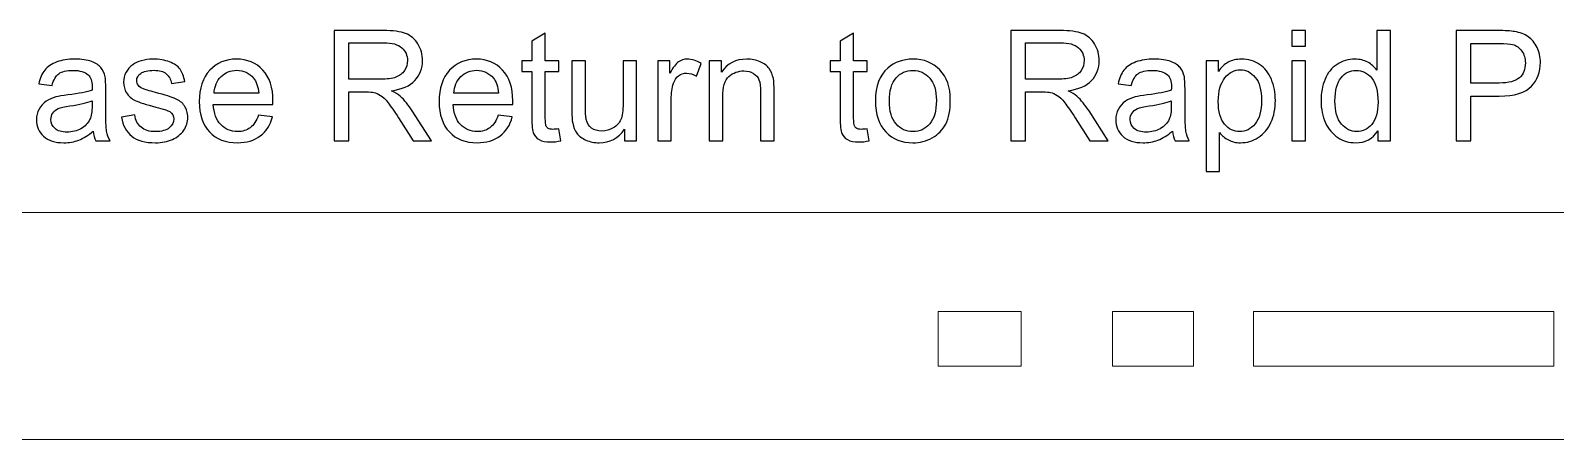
# Model space of a CAD drawing. Header units: centimetres. Extents: x -30.4 to 29.6, y -53.2 to 22.5.
# Drawn here: x -21.84 to -13.46, y -9.44 to -7.19 of the extents above; entities that cross this region are included whole.
import ezdxf
from ezdxf.lldxf.tags import DXFTag

# ---------------------------------------------------------------- set-up
doc = ezdxf.new("R2010")
doc.units = ezdxf.units.CM
doc.header["$MEASUREMENT"] = 0
doc.layers.add('table', color=7, linetype='Continuous')
tags = doc.linetypes.add('New Line2', pattern=[6.4, 0.1, -6.3]).pattern_tags.tags
tags[6:7] = [DXFTag(74, 4), DXFTag(75, 0), DXFTag(340, '0'), DXFTag(46, 1.0), DXFTag(50, 0.0), DXFTag(44, 0.0), DXFTag(45, 0.0)]
tags[4:5] = [DXFTag(74, 4), DXFTag(75, 0), DXFTag(340, '0'), DXFTag(46, 1.0), DXFTag(50, 0.0), DXFTag(44, 0.0), DXFTag(45, 0.0)]

msp = doc.modelspace()

# ---------------------------------------------------------------- linework, layer by layer
at = {"layer": 'table', "color": 250}
for points, knots in [([(-20.16874, -7.79944), (-20.16874, -7.79944), (-20.16874, -7.19337), (-20.16874, -7.19337), (-20.16874, -7.19337), (-20.16874, -7.19337), (-19.90006, -7.19337), (-19.90006, -7.19337), (-19.90006, -7.19337), (-19.84602, -7.19337), (-19.80495, -7.19888), (-19.77687, -7.20974), (-19.77687, -7.20974), (-19.74879, -7.22061), (-19.72636, -7.2398), (-19.70942, -7.26731), (-19.70942, -7.26731), (-19.69263, -7.29497), (-19.68431, -7.32545), (-19.68431, -7.35875), (-19.68431, -7.35875), (-19.68431, -7.40179), (-19.69813, -7.43792), (-19.72607, -7.46741), (-19.72607, -7.46741), (-19.75387, -7.4969), (-19.79691, -7.51567), (-19.85505, -7.52371), (-19.85505, -7.52371), (-19.83374, -7.53387), (-19.81765, -7.54389), (-19.80665, -7.55391), (-19.80665, -7.55391), (-19.78322, -7.57536), (-19.76107, -7.60231), (-19.74004, -7.63448), (-19.74004, -7.63448), (-19.74004, -7.63448), (-19.63463, -7.79944), (-19.63463, -7.79944), (-19.63463, -7.79944), (-19.63463, -7.79944), (-19.73553, -7.79944), (-19.73553, -7.79944), (-19.73553, -7.79944), (-19.73553, -7.79944), (-19.81568, -7.67329), (-19.81568, -7.67329), (-19.81568, -7.67329), (-19.8391, -7.63702), (-19.85844, -7.60908), (-19.87368, -7.58989), (-19.87368, -7.58989), (-19.88877, -7.57056), (-19.90232, -7.55701), (-19.91431, -7.54939), (-19.91431, -7.54939), (-19.92631, -7.54163), (-19.93844, -7.53627), (-19.95086, -7.53317), (-19.95086, -7.53317), (-19.96003, -7.53133), (-19.97485, -7.53034), (-19.99559, -7.53034), (-19.99559, -7.53034), (-19.99559, -7.53034), (-20.08859, -7.53034), (-20.08859, -7.53034), (-20.08859, -7.53034), (-20.08859, -7.53034), (-20.08859, -7.79944), (-20.08859, -7.79944), (-20.08859, -7.79944), (-20.08859, -7.79944), (-20.16874, -7.79944), (-20.16874, -7.79944)], [0, 0, 0, 0, 0.05, 0.05, 0.05, 0.05, 0.1, 0.1, 0.1, 0.1, 0.15, 0.15, 0.15, 0.15, 0.2, 0.2, 0.2, 0.2, 0.25, 0.25, 0.25, 0.25, 0.3, 0.3, 0.3, 0.3, 0.35, 0.35, 0.35, 0.35, 0.4, 0.4, 0.4, 0.4, 0.45, 0.45, 0.45, 0.45, 0.5, 0.5, 0.5, 0.5, 0.55, 0.55, 0.55, 0.55, 0.6, 0.6, 0.6, 0.6, 0.65, 0.65, 0.65, 0.65, 0.7, 0.7, 0.7, 0.7, 0.75, 0.75, 0.75, 0.75, 0.8, 0.8, 0.8, 0.8, 0.85, 0.85, 0.85, 0.85, 0.9, 0.9, 0.9, 0.9, 1, 1, 1, 1]), ([(-16.45093, -7.79944), (-16.45093, -7.79944), (-16.45093, -7.19337), (-16.45093, -7.19337), (-16.45093, -7.19337), (-16.45093, -7.19337), (-16.18225, -7.19337), (-16.18225, -7.19337), (-16.18225, -7.19337), (-16.12821, -7.19337), (-16.08714, -7.19888), (-16.05906, -7.20974), (-16.05906, -7.20974), (-16.03098, -7.22061), (-16.00855, -7.2398), (-15.99161, -7.26731), (-15.99161, -7.26731), (-15.97482, -7.29497), (-15.9665, -7.32545), (-15.9665, -7.35875), (-15.9665, -7.35875), (-15.9665, -7.40179), (-15.98032, -7.43792), (-16.00826, -7.46741), (-16.00826, -7.46741), (-16.03606, -7.4969), (-16.0791, -7.51567), (-16.13724, -7.52371), (-16.13724, -7.52371), (-16.11593, -7.53387), (-16.09984, -7.54389), (-16.08884, -7.55391), (-16.08884, -7.55391), (-16.06541, -7.57536), (-16.04326, -7.60231), (-16.02223, -7.63448), (-16.02223, -7.63448), (-16.02223, -7.63448), (-15.91682, -7.79944), (-15.91682, -7.79944), (-15.91682, -7.79944), (-15.91682, -7.79944), (-16.01772, -7.79944), (-16.01772, -7.79944), (-16.01772, -7.79944), (-16.01772, -7.79944), (-16.09787, -7.67329), (-16.09787, -7.67329), (-16.09787, -7.67329), (-16.12129, -7.63702), (-16.14063, -7.60908), (-16.15587, -7.58989), (-16.15587, -7.58989), (-16.17096, -7.57056), (-16.18451, -7.55701), (-16.1965, -7.54939), (-16.1965, -7.54939), (-16.2085, -7.54163), (-16.22063, -7.53627), (-16.23305, -7.53317), (-16.23305, -7.53317), (-16.24222, -7.53133), (-16.25704, -7.53034), (-16.27778, -7.53034), (-16.27778, -7.53034), (-16.27778, -7.53034), (-16.37078, -7.53034), (-16.37078, -7.53034), (-16.37078, -7.53034), (-16.37078, -7.53034), (-16.37078, -7.79944), (-16.37078, -7.79944), (-16.37078, -7.79944), (-16.37078, -7.79944), (-16.45093, -7.79944), (-16.45093, -7.79944)], [0, 0, 0, 0, 0.05, 0.05, 0.05, 0.05, 0.1, 0.1, 0.1, 0.1, 0.15, 0.15, 0.15, 0.15, 0.2, 0.2, 0.2, 0.2, 0.25, 0.25, 0.25, 0.25, 0.3, 0.3, 0.3, 0.3, 0.35, 0.35, 0.35, 0.35, 0.4, 0.4, 0.4, 0.4, 0.45, 0.45, 0.45, 0.45, 0.5, 0.5, 0.5, 0.5, 0.55, 0.55, 0.55, 0.55, 0.6, 0.6, 0.6, 0.6, 0.65, 0.65, 0.65, 0.65, 0.7, 0.7, 0.7, 0.7, 0.75, 0.75, 0.75, 0.75, 0.8, 0.8, 0.8, 0.8, 0.85, 0.85, 0.85, 0.85, 0.9, 0.9, 0.9, 0.9, 1, 1, 1, 1]), ([(-14.90818, -7.27903), (-14.90818, -7.27903), (-14.90818, -7.19337), (-14.90818, -7.19337), (-14.90818, -7.19337), (-14.90818, -7.19337), (-14.83367, -7.19337), (-14.83367, -7.19337), (-14.83367, -7.19337), (-14.83367, -7.19337), (-14.83367, -7.27903), (-14.83367, -7.27903), (-14.83367, -7.27903), (-14.83367, -7.27903), (-14.90818, -7.27903), (-14.90818, -7.27903)], [0, 0, 0, 0, 0.2, 0.2, 0.2, 0.2, 0.4, 0.4, 0.4, 0.4, 0.6, 0.6, 0.6, 0.6, 1, 1, 1, 1]), ([(-14.4356, -7.79944), (-14.4356, -7.79944), (-14.4356, -7.74398), (-14.4356, -7.74398), (-14.4356, -7.74398), (-14.4634, -7.78759), (-14.50432, -7.80932), (-14.55837, -7.80932), (-14.55837, -7.80932), (-14.59336, -7.80932), (-14.62553, -7.79972), (-14.65489, -7.78039), (-14.65489, -7.78039), (-14.68424, -7.7612), (-14.70695, -7.73425), (-14.72318, -7.69953), (-14.72318, -7.69953), (-14.73927, -7.66496), (-14.74731, -7.62531), (-14.74731, -7.5803), (-14.74731, -7.5803), (-14.74731, -7.53655), (-14.73997, -7.49676), (-14.72544, -7.46106), (-14.72544, -7.46106), (-14.71076, -7.42536), (-14.68889, -7.39798), (-14.65968, -7.37907), (-14.65968, -7.37907), (-14.63047, -7.36002), (-14.59774, -7.35043), (-14.56161, -7.35043), (-14.56161, -7.35043), (-14.53522, -7.35043), (-14.51166, -7.35607), (-14.49106, -7.36722), (-14.49106, -7.36722), (-14.47031, -7.37837), (-14.45352, -7.3929), (-14.44054, -7.41082), (-14.44054, -7.41082), (-14.44054, -7.41082), (-14.44054, -7.19337), (-14.44054, -7.19337), (-14.44054, -7.19337), (-14.44054, -7.19337), (-14.3666, -7.19337), (-14.3666, -7.19337), (-14.3666, -7.19337), (-14.3666, -7.19337), (-14.3666, -7.79944), (-14.3666, -7.79944), (-14.3666, -7.79944), (-14.3666, -7.79944), (-14.4356, -7.79944), (-14.4356, -7.79944)], [0, 0, 0, 0, 0.0666667, 0.0666667, 0.0666667, 0.0666667, 0.1333333, 0.1333333, 0.1333333, 0.1333333, 0.2, 0.2, 0.2, 0.2, 0.2666667, 0.2666667, 0.2666667, 0.2666667, 0.3333333, 0.3333333, 0.3333333, 0.3333333, 0.4, 0.4, 0.4, 0.4, 0.4666667, 0.4666667, 0.4666667, 0.4666667, 0.5333333, 0.5333333, 0.5333333, 0.5333333, 0.6, 0.6, 0.6, 0.6, 0.6666667, 0.6666667, 0.6666667, 0.6666667, 0.7333333, 0.7333333, 0.7333333, 0.7333333, 0.8, 0.8, 0.8, 0.8, 0.8666667, 0.8666667, 0.8666667, 0.8666667, 1, 1, 1, 1]), ([(-14.0048, -7.79944), (-14.0048, -7.79944), (-14.0048, -7.19337), (-14.0048, -7.19337), (-14.0048, -7.19337), (-14.0048, -7.19337), (-13.7762, -7.19337), (-13.7762, -7.19337), (-13.7762, -7.19337), (-13.73598, -7.19337), (-13.70522, -7.19535), (-13.68405, -7.19916), (-13.68405, -7.19916), (-13.65428, -7.2041), (-13.6293, -7.21355), (-13.60912, -7.22752), (-13.60912, -7.22752), (-13.58909, -7.24135), (-13.57286, -7.26096), (-13.56058, -7.28594), (-13.56058, -7.28594), (-13.54831, -7.31106), (-13.54224, -7.33857), (-13.54224, -7.36863), (-13.54224, -7.36863), (-13.54224, -7.42014), (-13.55861, -7.46388), (-13.59134, -7.49958), (-13.59134, -7.49958), (-13.62422, -7.53514), (-13.68349, -7.55306), (-13.76914, -7.55306), (-13.76914, -7.55306), (-13.76914, -7.55306), (-13.92465, -7.55306), (-13.92465, -7.55306), (-13.92465, -7.55306), (-13.92465, -7.55306), (-13.92465, -7.79944), (-13.92465, -7.79944), (-13.92465, -7.79944), (-13.92465, -7.79944), (-14.0048, -7.79944), (-14.0048, -7.79944)], [0, 0, 0, 0, 0.0833333, 0.0833333, 0.0833333, 0.0833333, 0.1666667, 0.1666667, 0.1666667, 0.1666667, 0.25, 0.25, 0.25, 0.25, 0.3333333, 0.3333333, 0.3333333, 0.3333333, 0.4166667, 0.4166667, 0.4166667, 0.4166667, 0.5, 0.5, 0.5, 0.5, 0.5833333, 0.5833333, 0.5833333, 0.5833333, 0.6666667, 0.6666667, 0.6666667, 0.6666667, 0.75, 0.75, 0.75, 0.75, 0.8333333, 0.8333333, 0.8333333, 0.8333333, 1, 1, 1, 1]), ([(-20.08859, -7.46092), (-20.08859, -7.46092), (-19.91615, -7.46092), (-19.91615, -7.46092), (-19.91615, -7.46092), (-19.8796, -7.46092), (-19.85082, -7.45711), (-19.83021, -7.44949), (-19.83021, -7.44949), (-19.80947, -7.44187), (-19.79381, -7.42973), (-19.78308, -7.41308), (-19.78308, -7.41308), (-19.77236, -7.39643), (-19.767, -7.37837), (-19.767, -7.35875), (-19.767, -7.35875), (-19.767, -7.33011), (-19.7773, -7.30654), (-19.79818, -7.28806), (-19.79818, -7.28806), (-19.81892, -7.26957), (-19.8518, -7.2604), (-19.89682, -7.2604), (-19.89682, -7.2604), (-19.89682, -7.2604), (-20.08859, -7.2604), (-20.08859, -7.2604), (-20.08859, -7.2604), (-20.08859, -7.2604), (-20.08859, -7.46092), (-20.08859, -7.46092)], [0, 0, 0, 0, 0.1111111, 0.1111111, 0.1111111, 0.1111111, 0.2222222, 0.2222222, 0.2222222, 0.2222222, 0.3333333, 0.3333333, 0.3333333, 0.3333333, 0.4444444, 0.4444444, 0.4444444, 0.4444444, 0.5555556, 0.5555556, 0.5555556, 0.5555556, 0.6666667, 0.6666667, 0.6666667, 0.6666667, 0.7777778, 0.7777778, 0.7777778, 0.7777778, 1, 1, 1, 1]), ([(-18.93473, -7.73284), (-18.93473, -7.73284), (-18.92401, -7.79859), (-18.92401, -7.79859), (-18.92401, -7.79859), (-18.94489, -7.80297), (-18.96366, -7.80523), (-18.98017, -7.80523), (-18.98017, -7.80523), (-19.00726, -7.80523), (-19.02815, -7.80099), (-19.04311, -7.79238), (-19.04311, -7.79238), (-19.05792, -7.78392), (-19.06836, -7.77263), (-19.07443, -7.75866), (-19.07443, -7.75866), (-19.0805, -7.74483), (-19.0836, -7.71548), (-19.0836, -7.67089), (-19.0836, -7.67089), (-19.0836, -7.67089), (-19.0836, -7.4183), (-19.0836, -7.4183), (-19.0836, -7.4183), (-19.0836, -7.4183), (-19.13821, -7.4183), (-19.13821, -7.4183), (-19.13821, -7.4183), (-19.13821, -7.4183), (-19.13821, -7.36045), (-19.13821, -7.36045), (-19.13821, -7.36045), (-19.13821, -7.36045), (-19.0836, -7.36045), (-19.0836, -7.36045), (-19.0836, -7.36045), (-19.0836, -7.36045), (-19.0836, -7.25165), (-19.0836, -7.25165), (-19.0836, -7.25165), (-19.0836, -7.25165), (-19.00952, -7.20706), (-19.00952, -7.20706), (-19.00952, -7.20706), (-19.00952, -7.20706), (-19.00952, -7.36045), (-19.00952, -7.36045), (-19.00952, -7.36045), (-19.00952, -7.36045), (-18.93473, -7.36045), (-18.93473, -7.36045), (-18.93473, -7.36045), (-18.93473, -7.36045), (-18.93473, -7.4183), (-18.93473, -7.4183), (-18.93473, -7.4183), (-18.93473, -7.4183), (-19.00952, -7.4183), (-19.00952, -7.4183), (-19.00952, -7.4183), (-19.00952, -7.4183), (-19.00952, -7.67498), (-19.00952, -7.67498), (-19.00952, -7.67498), (-19.00952, -7.69629), (-19.00825, -7.70984), (-19.00571, -7.7159), (-19.00571, -7.7159), (-19.00303, -7.72197), (-18.9988, -7.72677), (-18.99287, -7.73044), (-18.99287, -7.73044), (-18.98694, -7.73396), (-18.97848, -7.7358), (-18.96747, -7.7358), (-18.96747, -7.7358), (-18.95914, -7.7358), (-18.94828, -7.73481), (-18.93473, -7.73284)], [0, 0, 0, 0, 0.047619, 0.047619, 0.047619, 0.047619, 0.0952381, 0.0952381, 0.0952381, 0.0952381, 0.1428571, 0.1428571, 0.1428571, 0.1428571, 0.1904762, 0.1904762, 0.1904762, 0.1904762, 0.2380952, 0.2380952, 0.2380952, 0.2380952, 0.2857143, 0.2857143, 0.2857143, 0.2857143, 0.3333333, 0.3333333, 0.3333333, 0.3333333, 0.3809524, 0.3809524, 0.3809524, 0.3809524, 0.4285714, 0.4285714, 0.4285714, 0.4285714, 0.4761905, 0.4761905, 0.4761905, 0.4761905, 0.5238095, 0.5238095, 0.5238095, 0.5238095, 0.5714286, 0.5714286, 0.5714286, 0.5714286, 0.6190476, 0.6190476, 0.6190476, 0.6190476, 0.6666667, 0.6666667, 0.6666667, 0.6666667, 0.7142857, 0.7142857, 0.7142857, 0.7142857, 0.7619048, 0.7619048, 0.7619048, 0.7619048, 0.8095238, 0.8095238, 0.8095238, 0.8095238, 0.8571429, 0.8571429, 0.8571429, 0.8571429, 0.9047619, 0.9047619, 0.9047619, 0.9047619, 1, 1, 1, 1]), ([(-17.24057, -7.73284), (-17.24057, -7.73284), (-17.22985, -7.79859), (-17.22985, -7.79859), (-17.22985, -7.79859), (-17.25073, -7.80297), (-17.2695, -7.80523), (-17.28601, -7.80523), (-17.28601, -7.80523), (-17.3131, -7.80523), (-17.33399, -7.80099), (-17.34895, -7.79238), (-17.34895, -7.79238), (-17.36376, -7.78392), (-17.3742, -7.77263), (-17.38027, -7.75866), (-17.38027, -7.75866), (-17.38634, -7.74483), (-17.38944, -7.71548), (-17.38944, -7.67089), (-17.38944, -7.67089), (-17.38944, -7.67089), (-17.38944, -7.4183), (-17.38944, -7.4183), (-17.38944, -7.4183), (-17.38944, -7.4183), (-17.44405, -7.4183), (-17.44405, -7.4183), (-17.44405, -7.4183), (-17.44405, -7.4183), (-17.44405, -7.36045), (-17.44405, -7.36045), (-17.44405, -7.36045), (-17.44405, -7.36045), (-17.38944, -7.36045), (-17.38944, -7.36045), (-17.38944, -7.36045), (-17.38944, -7.36045), (-17.38944, -7.25165), (-17.38944, -7.25165), (-17.38944, -7.25165), (-17.38944, -7.25165), (-17.31536, -7.20706), (-17.31536, -7.20706), (-17.31536, -7.20706), (-17.31536, -7.20706), (-17.31536, -7.36045), (-17.31536, -7.36045), (-17.31536, -7.36045), (-17.31536, -7.36045), (-17.24057, -7.36045), (-17.24057, -7.36045), (-17.24057, -7.36045), (-17.24057, -7.36045), (-17.24057, -7.4183), (-17.24057, -7.4183), (-17.24057, -7.4183), (-17.24057, -7.4183), (-17.31536, -7.4183), (-17.31536, -7.4183), (-17.31536, -7.4183), (-17.31536, -7.4183), (-17.31536, -7.67498), (-17.31536, -7.67498), (-17.31536, -7.67498), (-17.31536, -7.69629), (-17.31409, -7.70984), (-17.31155, -7.7159), (-17.31155, -7.7159), (-17.30887, -7.72197), (-17.30464, -7.72677), (-17.29871, -7.73044), (-17.29871, -7.73044), (-17.29278, -7.73396), (-17.28432, -7.7358), (-17.27331, -7.7358), (-17.27331, -7.7358), (-17.26498, -7.7358), (-17.25412, -7.73481), (-17.24057, -7.73284)], [0, 0, 0, 0, 0.047619, 0.047619, 0.047619, 0.047619, 0.0952381, 0.0952381, 0.0952381, 0.0952381, 0.1428571, 0.1428571, 0.1428571, 0.1428571, 0.1904762, 0.1904762, 0.1904762, 0.1904762, 0.2380952, 0.2380952, 0.2380952, 0.2380952, 0.2857143, 0.2857143, 0.2857143, 0.2857143, 0.3333333, 0.3333333, 0.3333333, 0.3333333, 0.3809524, 0.3809524, 0.3809524, 0.3809524, 0.4285714, 0.4285714, 0.4285714, 0.4285714, 0.4761905, 0.4761905, 0.4761905, 0.4761905, 0.5238095, 0.5238095, 0.5238095, 0.5238095, 0.5714286, 0.5714286, 0.5714286, 0.5714286, 0.6190476, 0.6190476, 0.6190476, 0.6190476, 0.6666667, 0.6666667, 0.6666667, 0.6666667, 0.7142857, 0.7142857, 0.7142857, 0.7142857, 0.7619048, 0.7619048, 0.7619048, 0.7619048, 0.8095238, 0.8095238, 0.8095238, 0.8095238, 0.8571429, 0.8571429, 0.8571429, 0.8571429, 0.9047619, 0.9047619, 0.9047619, 0.9047619, 1, 1, 1, 1]), ([(-16.37078, -7.46092), (-16.37078, -7.46092), (-16.19834, -7.46092), (-16.19834, -7.46092), (-16.19834, -7.46092), (-16.16179, -7.46092), (-16.13301, -7.45711), (-16.1124, -7.44949), (-16.1124, -7.44949), (-16.09166, -7.44187), (-16.076, -7.42973), (-16.06527, -7.41308), (-16.06527, -7.41308), (-16.05455, -7.39643), (-16.04919, -7.37837), (-16.04919, -7.35875), (-16.04919, -7.35875), (-16.04919, -7.33011), (-16.05949, -7.30654), (-16.08037, -7.28806), (-16.08037, -7.28806), (-16.10111, -7.26957), (-16.13399, -7.2604), (-16.17901, -7.2604), (-16.17901, -7.2604), (-16.17901, -7.2604), (-16.37078, -7.2604), (-16.37078, -7.2604), (-16.37078, -7.2604), (-16.37078, -7.2604), (-16.37078, -7.46092), (-16.37078, -7.46092)], [0, 0, 0, 0, 0.1111111, 0.1111111, 0.1111111, 0.1111111, 0.2222222, 0.2222222, 0.2222222, 0.2222222, 0.3333333, 0.3333333, 0.3333333, 0.3333333, 0.4444444, 0.4444444, 0.4444444, 0.4444444, 0.5555556, 0.5555556, 0.5555556, 0.5555556, 0.6666667, 0.6666667, 0.6666667, 0.6666667, 0.7777778, 0.7777778, 0.7777778, 0.7777778, 1, 1, 1, 1]), ([(-13.92465, -7.48152), (-13.92465, -7.48152), (-13.76787, -7.48152), (-13.76787, -7.48152), (-13.76787, -7.48152), (-13.71608, -7.48152), (-13.67926, -7.47192), (-13.65752, -7.45259), (-13.65752, -7.45259), (-13.63579, -7.43326), (-13.62493, -7.40617), (-13.62493, -7.37117), (-13.62493, -7.37117), (-13.62493, -7.34577), (-13.63128, -7.32404), (-13.64412, -7.30598), (-13.64412, -7.30598), (-13.65696, -7.28792), (-13.67375, -7.27606), (-13.69478, -7.27028), (-13.69478, -7.27028), (-13.70832, -7.26675), (-13.73316, -7.26492), (-13.76957, -7.26492), (-13.76957, -7.26492), (-13.76957, -7.26492), (-13.92465, -7.26492), (-13.92465, -7.26492), (-13.92465, -7.26492), (-13.92465, -7.26492), (-13.92465, -7.48152), (-13.92465, -7.48152)], [0, 0, 0, 0, 0.1111111, 0.1111111, 0.1111111, 0.1111111, 0.2222222, 0.2222222, 0.2222222, 0.2222222, 0.3333333, 0.3333333, 0.3333333, 0.3333333, 0.4444444, 0.4444444, 0.4444444, 0.4444444, 0.5555556, 0.5555556, 0.5555556, 0.5555556, 0.6666667, 0.6666667, 0.6666667, 0.6666667, 0.7777778, 0.7777778, 0.7777778, 0.7777778, 1, 1, 1, 1]), ([(-21.49333, -7.74525), (-21.52098, -7.76868), (-21.54751, -7.78519), (-21.57291, -7.79492), (-21.57291, -7.79492), (-21.59845, -7.80452), (-21.62583, -7.80932), (-21.65504, -7.80932), (-21.65504, -7.80932), (-21.7033, -7.80932), (-21.74027, -7.79761), (-21.76623, -7.77404), (-21.76623, -7.77404), (-21.79206, -7.75047), (-21.80504, -7.72028), (-21.80504, -7.68373), (-21.80504, -7.68373), (-21.80504, -7.66214), (-21.80024, -7.64253), (-21.79036, -7.62475), (-21.79036, -7.62475), (-21.78063, -7.60697), (-21.76779, -7.59271), (-21.75198, -7.58199), (-21.75198, -7.58199), (-21.73604, -7.57127), (-21.71826, -7.56308), (-21.69836, -7.55758), (-21.69836, -7.55758), (-21.68383, -7.55377), (-21.66181, -7.54996), (-21.63232, -7.54643), (-21.63232, -7.54643), (-21.57221, -7.53923), (-21.5279, -7.53077), (-21.49954, -7.52075), (-21.49954, -7.52075), (-21.49925, -7.51059), (-21.49911, -7.5041), (-21.49911, -7.50142), (-21.49911, -7.50142), (-21.49911, -7.47108), (-21.50617, -7.44963), (-21.52028, -7.43735), (-21.52028, -7.43735), (-21.53919, -7.42042), (-21.56755, -7.41209), (-21.60495, -7.41209), (-21.60495, -7.41209), (-21.63994, -7.41209), (-21.66576, -7.41816), (-21.68256, -7.43044), (-21.68256, -7.43044), (-21.69921, -7.44271), (-21.71148, -7.46444), (-21.71953, -7.49563), (-21.71953, -7.49563), (-21.71953, -7.49563), (-21.7922, -7.48561), (-21.7922, -7.48561), (-21.7922, -7.48561), (-21.78557, -7.45457), (-21.7747, -7.42931), (-21.7596, -7.41026), (-21.7596, -7.41026), (-21.7445, -7.39107), (-21.72249, -7.37625), (-21.69384, -7.36595), (-21.69384, -7.36595), (-21.6652, -7.35565), (-21.63204, -7.35043), (-21.59422, -7.35043), (-21.59422, -7.35043), (-21.55669, -7.35043), (-21.52635, -7.35494), (-21.50292, -7.36369), (-21.50292, -7.36369), (-21.4795, -7.37258), (-21.46228, -7.38359), (-21.45114, -7.39699), (-21.45114, -7.39699), (-21.44013, -7.4104), (-21.43251, -7.42719), (-21.42799, -7.44765), (-21.42799, -7.44765), (-21.42559, -7.46035), (-21.42432, -7.48321), (-21.42432, -7.51623), (-21.42432, -7.51623), (-21.42432, -7.51623), (-21.42432, -7.61543), (-21.42432, -7.61543), (-21.42432, -7.61543), (-21.42432, -7.68472), (-21.42277, -7.72846), (-21.41953, -7.74666), (-21.41953, -7.74666), (-21.41642, -7.76501), (-21.41007, -7.78265), (-21.40076, -7.79944), (-21.40076, -7.79944), (-21.40076, -7.79944), (-21.47851, -7.79944), (-21.47851, -7.79944), (-21.47851, -7.79944), (-21.48613, -7.78406), (-21.49121, -7.766), (-21.49333, -7.74525)], [0, 0, 0, 0, 0.0357143, 0.0357143, 0.0357143, 0.0357143, 0.0714286, 0.0714286, 0.0714286, 0.0714286, 0.1071429, 0.1071429, 0.1071429, 0.1071429, 0.1428571, 0.1428571, 0.1428571, 0.1428571, 0.1785714, 0.1785714, 0.1785714, 0.1785714, 0.2142857, 0.2142857, 0.2142857, 0.2142857, 0.25, 0.25, 0.25, 0.25, 0.2857143, 0.2857143, 0.2857143, 0.2857143, 0.3214286, 0.3214286, 0.3214286, 0.3214286, 0.3571429, 0.3571429, 0.3571429, 0.3571429, 0.3928571, 0.3928571, 0.3928571, 0.3928571, 0.4285714, 0.4285714, 0.4285714, 0.4285714, 0.4642857, 0.4642857, 0.4642857, 0.4642857, 0.5, 0.5, 0.5, 0.5, 0.5357143, 0.5357143, 0.5357143, 0.5357143, 0.5714286, 0.5714286, 0.5714286, 0.5714286, 0.6071429, 0.6071429, 0.6071429, 0.6071429, 0.6428571, 0.6428571, 0.6428571, 0.6428571, 0.6785714, 0.6785714, 0.6785714, 0.6785714, 0.7142857, 0.7142857, 0.7142857, 0.7142857, 0.75, 0.75, 0.75, 0.75, 0.7857143, 0.7857143, 0.7857143, 0.7857143, 0.8214286, 0.8214286, 0.8214286, 0.8214286, 0.8571429, 0.8571429, 0.8571429, 0.8571429, 0.8928571, 0.8928571, 0.8928571, 0.8928571, 0.9285714, 0.9285714, 0.9285714, 0.9285714, 1, 1, 1, 1]), ([(-21.33867, -7.66835), (-21.33867, -7.66835), (-21.26516, -7.65678), (-21.26516, -7.65678), (-21.26516, -7.65678), (-21.26106, -7.68627), (-21.24949, -7.70885), (-21.23058, -7.72465), (-21.23058, -7.72465), (-21.21182, -7.74031), (-21.18543, -7.74822), (-21.15142, -7.74822), (-21.15142, -7.74822), (-21.11727, -7.74822), (-21.09187, -7.74116), (-21.07536, -7.72733), (-21.07536, -7.72733), (-21.05885, -7.71336), (-21.05053, -7.69699), (-21.05053, -7.67837), (-21.05053, -7.67837), (-21.05053, -7.66143), (-21.05787, -7.64831), (-21.07254, -7.63857), (-21.07254, -7.63857), (-21.0827, -7.63194), (-21.1081, -7.62362), (-21.1486, -7.61346), (-21.1486, -7.61346), (-21.20307, -7.59963), (-21.24103, -7.58777), (-21.26205, -7.57762), (-21.26205, -7.57762), (-21.28308, -7.5676), (-21.29916, -7.55363), (-21.31003, -7.53585), (-21.31003, -7.53585), (-21.32089, -7.51807), (-21.3264, -7.49845), (-21.3264, -7.477), (-21.3264, -7.477), (-21.3264, -7.45739), (-21.32188, -7.43933), (-21.31285, -7.42268), (-21.31285, -7.42268), (-21.30396, -7.40588), (-21.29169, -7.39206), (-21.2763, -7.38105), (-21.2763, -7.38105), (-21.26473, -7.37258), (-21.24893, -7.36524), (-21.22903, -7.35932), (-21.22903, -7.35932), (-21.20899, -7.35339), (-21.18755, -7.35043), (-21.16469, -7.35043), (-21.16469, -7.35043), (-21.13026, -7.35043), (-21.10006, -7.35551), (-21.07395, -7.36539), (-21.07395, -7.36539), (-21.04785, -7.37526), (-21.02866, -7.38867), (-21.01624, -7.4056), (-21.01624, -7.4056), (-21.00382, -7.42268), (-20.99535, -7.44525), (-20.9907, -7.47362), (-20.9907, -7.47362), (-20.9907, -7.47362), (-21.06337, -7.48364), (-21.06337, -7.48364), (-21.06337, -7.48364), (-21.06676, -7.46106), (-21.07635, -7.44342), (-21.09216, -7.43072), (-21.09216, -7.43072), (-21.10796, -7.41802), (-21.1304, -7.41167), (-21.15932, -7.41167), (-21.15932, -7.41167), (-21.19347, -7.41167), (-21.21788, -7.41731), (-21.23242, -7.4286), (-21.23242, -7.4286), (-21.24709, -7.43989), (-21.25443, -7.45316), (-21.25443, -7.46825), (-21.25443, -7.46825), (-21.25443, -7.47799), (-21.25133, -7.4866), (-21.24526, -7.49436), (-21.24526, -7.49436), (-21.23919, -7.5024), (-21.22974, -7.50889), (-21.21676, -7.51426), (-21.21676, -7.51426), (-21.20928, -7.51694), (-21.1874, -7.52329), (-21.151, -7.53317), (-21.151, -7.53317), (-21.09836, -7.54728), (-21.06168, -7.55871), (-21.04093, -7.56774), (-21.04093, -7.56774), (-21.02005, -7.57663), (-21.00368, -7.58975), (-20.99183, -7.60682), (-20.99183, -7.60682), (-20.97997, -7.6239), (-20.97405, -7.64507), (-20.97405, -7.67047), (-20.97405, -7.67047), (-20.97405, -7.6953), (-20.98138, -7.71858), (-20.99578, -7.7406), (-20.99578, -7.7406), (-21.01031, -7.76247), (-21.0312, -7.7794), (-21.05843, -7.7914), (-21.05843, -7.7914), (-21.08566, -7.80339), (-21.11657, -7.80932), (-21.151, -7.80932), (-21.151, -7.80932), (-21.20815, -7.80932), (-21.25161, -7.79746), (-21.28153, -7.77376), (-21.28153, -7.77376), (-21.31144, -7.75005), (-21.33049, -7.71492), (-21.33867, -7.66835)], [0, 0, 0, 0, 0.0294118, 0.0294118, 0.0294118, 0.0294118, 0.0588235, 0.0588235, 0.0588235, 0.0588235, 0.0882353, 0.0882353, 0.0882353, 0.0882353, 0.1176471, 0.1176471, 0.1176471, 0.1176471, 0.1470588, 0.1470588, 0.1470588, 0.1470588, 0.1764706, 0.1764706, 0.1764706, 0.1764706, 0.2058824, 0.2058824, 0.2058824, 0.2058824, 0.2352941, 0.2352941, 0.2352941, 0.2352941, 0.2647059, 0.2647059, 0.2647059, 0.2647059, 0.2941176, 0.2941176, 0.2941176, 0.2941176, 0.3235294, 0.3235294, 0.3235294, 0.3235294, 0.3529412, 0.3529412, 0.3529412, 0.3529412, 0.3823529, 0.3823529, 0.3823529, 0.3823529, 0.4117647, 0.4117647, 0.4117647, 0.4117647, 0.4411765, 0.4411765, 0.4411765, 0.4411765, 0.4705882, 0.4705882, 0.4705882, 0.4705882, 0.5, 0.5, 0.5, 0.5, 0.5294118, 0.5294118, 0.5294118, 0.5294118, 0.5588235, 0.5588235, 0.5588235, 0.5588235, 0.5882353, 0.5882353, 0.5882353, 0.5882353, 0.6176471, 0.6176471, 0.6176471, 0.6176471, 0.6470588, 0.6470588, 0.6470588, 0.6470588, 0.6764706, 0.6764706, 0.6764706, 0.6764706, 0.7058824, 0.7058824, 0.7058824, 0.7058824, 0.7352941, 0.7352941, 0.7352941, 0.7352941, 0.7647059, 0.7647059, 0.7647059, 0.7647059, 0.7941176, 0.7941176, 0.7941176, 0.7941176, 0.8235294, 0.8235294, 0.8235294, 0.8235294, 0.8529412, 0.8529412, 0.8529412, 0.8529412, 0.8823529, 0.8823529, 0.8823529, 0.8823529, 0.9117647, 0.9117647, 0.9117647, 0.9117647, 0.9411765, 0.9411765, 0.9411765, 0.9411765, 1, 1, 1, 1]), ([(-20.58515, -7.65805), (-20.58515, -7.65805), (-20.50824, -7.6675), (-20.50824, -7.6675), (-20.50824, -7.6675), (-20.52038, -7.71252), (-20.54281, -7.74737), (-20.57555, -7.77221), (-20.57555, -7.77221), (-20.60843, -7.7969), (-20.65034, -7.80932), (-20.70128, -7.80932), (-20.70128, -7.80932), (-20.76549, -7.80932), (-20.81643, -7.78956), (-20.85396, -7.75005), (-20.85396, -7.75005), (-20.89164, -7.71054), (-20.91041, -7.65508), (-20.91041, -7.58368), (-20.91041, -7.58368), (-20.91041, -7.50974), (-20.89136, -7.45245), (-20.8534, -7.41167), (-20.8534, -7.41167), (-20.8153, -7.37089), (-20.76605, -7.35043), (-20.70537, -7.35043), (-20.70537, -7.35043), (-20.64667, -7.35043), (-20.59869, -7.37047), (-20.56158, -7.4104), (-20.56158, -7.4104), (-20.52433, -7.45033), (-20.5057, -7.50664), (-20.5057, -7.57903), (-20.5057, -7.57903), (-20.5057, -7.58354), (-20.50584, -7.59017), (-20.50613, -7.59892), (-20.50613, -7.59892), (-20.50613, -7.59892), (-20.8335, -7.59892), (-20.8335, -7.59892), (-20.8335, -7.59892), (-20.83082, -7.64718), (-20.81713, -7.68415), (-20.79258, -7.70969), (-20.79258, -7.70969), (-20.76803, -7.73538), (-20.73755, -7.74822), (-20.70086, -7.74822), (-20.70086, -7.74822), (-20.67362, -7.74822), (-20.65034, -7.74102), (-20.63101, -7.72663), (-20.63101, -7.72663), (-20.61168, -7.71238), (-20.59644, -7.68952), (-20.58515, -7.65805)], [0, 0, 0, 0, 0.0625, 0.0625, 0.0625, 0.0625, 0.125, 0.125, 0.125, 0.125, 0.1875, 0.1875, 0.1875, 0.1875, 0.25, 0.25, 0.25, 0.25, 0.3125, 0.3125, 0.3125, 0.3125, 0.375, 0.375, 0.375, 0.375, 0.4375, 0.4375, 0.4375, 0.4375, 0.5, 0.5, 0.5, 0.5, 0.5625, 0.5625, 0.5625, 0.5625, 0.625, 0.625, 0.625, 0.625, 0.6875, 0.6875, 0.6875, 0.6875, 0.75, 0.75, 0.75, 0.75, 0.8125, 0.8125, 0.8125, 0.8125, 0.875, 0.875, 0.875, 0.875, 1, 1, 1, 1]), ([(-19.26761, -7.65805), (-19.26761, -7.65805), (-19.1907, -7.6675), (-19.1907, -7.6675), (-19.1907, -7.6675), (-19.20284, -7.71252), (-19.22527, -7.74737), (-19.25801, -7.77221), (-19.25801, -7.77221), (-19.29089, -7.7969), (-19.3328, -7.80932), (-19.38374, -7.80932), (-19.38374, -7.80932), (-19.44795, -7.80932), (-19.49889, -7.78956), (-19.53642, -7.75005), (-19.53642, -7.75005), (-19.5741, -7.71054), (-19.59287, -7.65508), (-19.59287, -7.58368), (-19.59287, -7.58368), (-19.59287, -7.50974), (-19.57382, -7.45245), (-19.53586, -7.41167), (-19.53586, -7.41167), (-19.49776, -7.37089), (-19.44851, -7.35043), (-19.38783, -7.35043), (-19.38783, -7.35043), (-19.32913, -7.35043), (-19.28115, -7.37047), (-19.24404, -7.4104), (-19.24404, -7.4104), (-19.20679, -7.45033), (-19.18816, -7.50664), (-19.18816, -7.57903), (-19.18816, -7.57903), (-19.18816, -7.58354), (-19.1883, -7.59017), (-19.18859, -7.59892), (-19.18859, -7.59892), (-19.18859, -7.59892), (-19.51596, -7.59892), (-19.51596, -7.59892), (-19.51596, -7.59892), (-19.51328, -7.64718), (-19.49959, -7.68415), (-19.47504, -7.70969), (-19.47504, -7.70969), (-19.45049, -7.73538), (-19.42001, -7.74822), (-19.38332, -7.74822), (-19.38332, -7.74822), (-19.35608, -7.74822), (-19.3328, -7.74102), (-19.31347, -7.72663), (-19.31347, -7.72663), (-19.29414, -7.71238), (-19.2789, -7.68952), (-19.26761, -7.65805)], [0, 0, 0, 0, 0.0625, 0.0625, 0.0625, 0.0625, 0.125, 0.125, 0.125, 0.125, 0.1875, 0.1875, 0.1875, 0.1875, 0.25, 0.25, 0.25, 0.25, 0.3125, 0.3125, 0.3125, 0.3125, 0.375, 0.375, 0.375, 0.375, 0.4375, 0.4375, 0.4375, 0.4375, 0.5, 0.5, 0.5, 0.5, 0.5625, 0.5625, 0.5625, 0.5625, 0.625, 0.625, 0.625, 0.625, 0.6875, 0.6875, 0.6875, 0.6875, 0.75, 0.75, 0.75, 0.75, 0.8125, 0.8125, 0.8125, 0.8125, 0.875, 0.875, 0.875, 0.875, 1, 1, 1, 1]), ([(-18.5742, -7.79944), (-18.5742, -7.79944), (-18.5742, -7.73495), (-18.5742, -7.73495), (-18.5742, -7.73495), (-18.60849, -7.78462), (-18.65491, -7.80932), (-18.71361, -7.80932), (-18.71361, -7.80932), (-18.73944, -7.80932), (-18.76371, -7.80438), (-18.78614, -7.7945), (-18.78614, -7.7945), (-18.80858, -7.78462), (-18.82523, -7.77206), (-18.8361, -7.75711), (-18.8361, -7.75711), (-18.8471, -7.74201), (-18.85472, -7.72366), (-18.8591, -7.70193), (-18.8591, -7.70193), (-18.86206, -7.68726), (-18.86361, -7.66412), (-18.86361, -7.63237), (-18.86361, -7.63237), (-18.86361, -7.63237), (-18.86361, -7.36045), (-18.86361, -7.36045), (-18.86361, -7.36045), (-18.86361, -7.36045), (-18.78925, -7.36045), (-18.78925, -7.36045), (-18.78925, -7.36045), (-18.78925, -7.36045), (-18.78925, -7.60386), (-18.78925, -7.60386), (-18.78925, -7.60386), (-18.78925, -7.64281), (-18.7877, -7.66891), (-18.78473, -7.68246), (-18.78473, -7.68246), (-18.77994, -7.70207), (-18.77006, -7.71731), (-18.75496, -7.7286), (-18.75496, -7.7286), (-18.73972, -7.73975), (-18.72095, -7.74525), (-18.69866, -7.74525), (-18.69866, -7.74525), (-18.67636, -7.74525), (-18.65548, -7.73961), (-18.63586, -7.72818), (-18.63586, -7.72818), (-18.61625, -7.71675), (-18.60242, -7.70109), (-18.59438, -7.68147), (-18.59438, -7.68147), (-18.58619, -7.66172), (-18.5821, -7.63307), (-18.5821, -7.59568), (-18.5821, -7.59568), (-18.5821, -7.59568), (-18.5821, -7.36045), (-18.5821, -7.36045), (-18.5821, -7.36045), (-18.5821, -7.36045), (-18.50773, -7.36045), (-18.50773, -7.36045), (-18.50773, -7.36045), (-18.50773, -7.36045), (-18.50773, -7.79944), (-18.50773, -7.79944), (-18.50773, -7.79944), (-18.50773, -7.79944), (-18.5742, -7.79944), (-18.5742, -7.79944)], [0, 0, 0, 0, 0.05, 0.05, 0.05, 0.05, 0.1, 0.1, 0.1, 0.1, 0.15, 0.15, 0.15, 0.15, 0.2, 0.2, 0.2, 0.2, 0.25, 0.25, 0.25, 0.25, 0.3, 0.3, 0.3, 0.3, 0.35, 0.35, 0.35, 0.35, 0.4, 0.4, 0.4, 0.4, 0.45, 0.45, 0.45, 0.45, 0.5, 0.5, 0.5, 0.5, 0.55, 0.55, 0.55, 0.55, 0.6, 0.6, 0.6, 0.6, 0.65, 0.65, 0.65, 0.65, 0.7, 0.7, 0.7, 0.7, 0.75, 0.75, 0.75, 0.75, 0.8, 0.8, 0.8, 0.8, 0.85, 0.85, 0.85, 0.85, 0.9, 0.9, 0.9, 0.9, 1, 1, 1, 1]), ([(-18.39189, -7.79944), (-18.39189, -7.79944), (-18.39189, -7.36045), (-18.39189, -7.36045), (-18.39189, -7.36045), (-18.39189, -7.36045), (-18.325, -7.36045), (-18.325, -7.36045), (-18.325, -7.36045), (-18.325, -7.36045), (-18.325, -7.42691), (-18.325, -7.42691), (-18.325, -7.42691), (-18.30793, -7.39587), (-18.29212, -7.37526), (-18.27759, -7.36539), (-18.27759, -7.36539), (-18.26319, -7.35551), (-18.24725, -7.35043), (-18.22989, -7.35043), (-18.22989, -7.35043), (-18.20478, -7.35043), (-18.17938, -7.35847), (-18.15341, -7.37442), (-18.15341, -7.37442), (-18.15341, -7.37442), (-18.17909, -7.44356), (-18.17909, -7.44356), (-18.17909, -7.44356), (-18.19716, -7.4327), (-18.21536, -7.42733), (-18.23356, -7.42733), (-18.23356, -7.42733), (-18.24993, -7.42733), (-18.26446, -7.43227), (-18.27745, -7.44201), (-18.27745, -7.44201), (-18.29043, -7.45189), (-18.2996, -7.46543), (-18.3051, -7.48279), (-18.3051, -7.48279), (-18.31343, -7.50918), (-18.31752, -7.5381), (-18.31752, -7.56957), (-18.31752, -7.56957), (-18.31752, -7.56957), (-18.31752, -7.79944), (-18.31752, -7.79944), (-18.31752, -7.79944), (-18.31752, -7.79944), (-18.39189, -7.79944), (-18.39189, -7.79944)], [0, 0, 0, 0, 0.0714286, 0.0714286, 0.0714286, 0.0714286, 0.1428571, 0.1428571, 0.1428571, 0.1428571, 0.2142857, 0.2142857, 0.2142857, 0.2142857, 0.2857143, 0.2857143, 0.2857143, 0.2857143, 0.3571429, 0.3571429, 0.3571429, 0.3571429, 0.4285714, 0.4285714, 0.4285714, 0.4285714, 0.5, 0.5, 0.5, 0.5, 0.5714286, 0.5714286, 0.5714286, 0.5714286, 0.6428571, 0.6428571, 0.6428571, 0.6428571, 0.7142857, 0.7142857, 0.7142857, 0.7142857, 0.7857143, 0.7857143, 0.7857143, 0.7857143, 0.8571429, 0.8571429, 0.8571429, 0.8571429, 1, 1, 1, 1]), ([(-18.1091, -7.79944), (-18.1091, -7.79944), (-18.1091, -7.36045), (-18.1091, -7.36045), (-18.1091, -7.36045), (-18.1091, -7.36045), (-18.04221, -7.36045), (-18.04221, -7.36045), (-18.04221, -7.36045), (-18.04221, -7.36045), (-18.04221, -7.42282), (-18.04221, -7.42282), (-18.04221, -7.42282), (-18.0099, -7.37456), (-17.96333, -7.35043), (-17.90252, -7.35043), (-17.90252, -7.35043), (-17.87599, -7.35043), (-17.85172, -7.35523), (-17.82956, -7.36468), (-17.82956, -7.36468), (-17.80727, -7.37428), (-17.79076, -7.38669), (-17.77975, -7.40222), (-17.77975, -7.40222), (-17.7686, -7.4176), (-17.76098, -7.43594), (-17.75647, -7.45711), (-17.75647, -7.45711), (-17.75379, -7.47094), (-17.75237, -7.49507), (-17.75237, -7.5295), (-17.75237, -7.5295), (-17.75237, -7.5295), (-17.75237, -7.79944), (-17.75237, -7.79944), (-17.75237, -7.79944), (-17.75237, -7.79944), (-17.82688, -7.79944), (-17.82688, -7.79944), (-17.82688, -7.79944), (-17.82688, -7.79944), (-17.82688, -7.53232), (-17.82688, -7.53232), (-17.82688, -7.53232), (-17.82688, -7.50212), (-17.8297, -7.4794), (-17.83549, -7.4643), (-17.83549, -7.4643), (-17.84127, -7.44935), (-17.85157, -7.43735), (-17.86625, -7.42846), (-17.86625, -7.42846), (-17.88107, -7.41943), (-17.89828, -7.41492), (-17.91818, -7.41492), (-17.91818, -7.41492), (-17.94993, -7.41492), (-17.97716, -7.42508), (-18.0003, -7.44511), (-18.0003, -7.44511), (-18.02331, -7.46529), (-18.03474, -7.50339), (-18.03474, -7.55969), (-18.03474, -7.55969), (-18.03474, -7.55969), (-18.03474, -7.79944), (-18.03474, -7.79944), (-18.03474, -7.79944), (-18.03474, -7.79944), (-18.1091, -7.79944), (-18.1091, -7.79944)], [0, 0, 0, 0, 0.0526316, 0.0526316, 0.0526316, 0.0526316, 0.1052632, 0.1052632, 0.1052632, 0.1052632, 0.1578947, 0.1578947, 0.1578947, 0.1578947, 0.2105263, 0.2105263, 0.2105263, 0.2105263, 0.2631579, 0.2631579, 0.2631579, 0.2631579, 0.3157895, 0.3157895, 0.3157895, 0.3157895, 0.3684211, 0.3684211, 0.3684211, 0.3684211, 0.4210526, 0.4210526, 0.4210526, 0.4210526, 0.4736842, 0.4736842, 0.4736842, 0.4736842, 0.5263158, 0.5263158, 0.5263158, 0.5263158, 0.5789474, 0.5789474, 0.5789474, 0.5789474, 0.6315789, 0.6315789, 0.6315789, 0.6315789, 0.6842105, 0.6842105, 0.6842105, 0.6842105, 0.7368421, 0.7368421, 0.7368421, 0.7368421, 0.7894737, 0.7894737, 0.7894737, 0.7894737, 0.8421053, 0.8421053, 0.8421053, 0.8421053, 0.8947368, 0.8947368, 0.8947368, 0.8947368, 1, 1, 1, 1]), ([(-17.19556, -7.57987), (-17.19556, -7.49859), (-17.17298, -7.43834), (-17.12769, -7.39925), (-17.12769, -7.39925), (-17.09001, -7.3668), (-17.04401, -7.35043), (-16.98968, -7.35043), (-16.98968, -7.35043), (-16.92928, -7.35043), (-16.8799, -7.37018), (-16.84166, -7.40984), (-16.84166, -7.40984), (-16.80327, -7.44935), (-16.78422, -7.50396), (-16.78422, -7.57366), (-16.78422, -7.57366), (-16.78422, -7.63025), (-16.79269, -7.6747), (-16.80962, -7.70701), (-16.80962, -7.70701), (-16.82656, -7.73947), (-16.85125, -7.76459), (-16.88356, -7.78251), (-16.88356, -7.78251), (-16.91602, -7.80043), (-16.9513, -7.80932), (-16.98968, -7.80932), (-16.98968, -7.80932), (-17.05106, -7.80932), (-17.10073, -7.7897), (-17.13869, -7.75019), (-17.13869, -7.75019), (-17.17665, -7.71082), (-17.19556, -7.6541), (-17.19556, -7.57987)], [0, 0, 0, 0, 0.1, 0.1, 0.1, 0.1, 0.2, 0.2, 0.2, 0.2, 0.3, 0.3, 0.3, 0.3, 0.4, 0.4, 0.4, 0.4, 0.5, 0.5, 0.5, 0.5, 0.6, 0.6, 0.6, 0.6, 0.7, 0.7, 0.7, 0.7, 0.8, 0.8, 0.8, 0.8, 1, 1, 1, 1]), ([(-15.56377, -7.74525), (-15.59142, -7.76868), (-15.61795, -7.78519), (-15.64335, -7.79492), (-15.64335, -7.79492), (-15.66889, -7.80452), (-15.69627, -7.80932), (-15.72548, -7.80932), (-15.72548, -7.80932), (-15.77374, -7.80932), (-15.81071, -7.79761), (-15.83667, -7.77404), (-15.83667, -7.77404), (-15.8625, -7.75047), (-15.87548, -7.72028), (-15.87548, -7.68373), (-15.87548, -7.68373), (-15.87548, -7.66214), (-15.87068, -7.64253), (-15.8608, -7.62475), (-15.8608, -7.62475), (-15.85107, -7.60697), (-15.83823, -7.59271), (-15.82242, -7.58199), (-15.82242, -7.58199), (-15.80648, -7.57127), (-15.7887, -7.56308), (-15.7688, -7.55758), (-15.7688, -7.55758), (-15.75427, -7.55377), (-15.73225, -7.54996), (-15.70276, -7.54643), (-15.70276, -7.54643), (-15.64265, -7.53923), (-15.59834, -7.53077), (-15.56998, -7.52075), (-15.56998, -7.52075), (-15.56969, -7.51059), (-15.56955, -7.5041), (-15.56955, -7.50142), (-15.56955, -7.50142), (-15.56955, -7.47108), (-15.57661, -7.44963), (-15.59072, -7.43735), (-15.59072, -7.43735), (-15.60963, -7.42042), (-15.63799, -7.41209), (-15.67539, -7.41209), (-15.67539, -7.41209), (-15.71038, -7.41209), (-15.7362, -7.41816), (-15.753, -7.43044), (-15.753, -7.43044), (-15.76965, -7.44271), (-15.78192, -7.46444), (-15.78997, -7.49563), (-15.78997, -7.49563), (-15.78997, -7.49563), (-15.86264, -7.48561), (-15.86264, -7.48561), (-15.86264, -7.48561), (-15.85601, -7.45457), (-15.84514, -7.42931), (-15.83004, -7.41026), (-15.83004, -7.41026), (-15.81494, -7.39107), (-15.79293, -7.37625), (-15.76428, -7.36595), (-15.76428, -7.36595), (-15.73564, -7.35565), (-15.70248, -7.35043), (-15.66466, -7.35043), (-15.66466, -7.35043), (-15.62713, -7.35043), (-15.59679, -7.35494), (-15.57336, -7.36369), (-15.57336, -7.36369), (-15.54994, -7.37258), (-15.53272, -7.38359), (-15.52158, -7.39699), (-15.52158, -7.39699), (-15.51057, -7.4104), (-15.50295, -7.42719), (-15.49843, -7.44765), (-15.49843, -7.44765), (-15.49603, -7.46035), (-15.49476, -7.48321), (-15.49476, -7.51623), (-15.49476, -7.51623), (-15.49476, -7.51623), (-15.49476, -7.61543), (-15.49476, -7.61543), (-15.49476, -7.61543), (-15.49476, -7.68472), (-15.49321, -7.72846), (-15.48997, -7.74666), (-15.48997, -7.74666), (-15.48686, -7.76501), (-15.48051, -7.78265), (-15.4712, -7.79944), (-15.4712, -7.79944), (-15.4712, -7.79944), (-15.54895, -7.79944), (-15.54895, -7.79944), (-15.54895, -7.79944), (-15.55657, -7.78406), (-15.56165, -7.766), (-15.56377, -7.74525)], [0, 0, 0, 0, 0.0357143, 0.0357143, 0.0357143, 0.0357143, 0.0714286, 0.0714286, 0.0714286, 0.0714286, 0.1071429, 0.1071429, 0.1071429, 0.1071429, 0.1428571, 0.1428571, 0.1428571, 0.1428571, 0.1785714, 0.1785714, 0.1785714, 0.1785714, 0.2142857, 0.2142857, 0.2142857, 0.2142857, 0.25, 0.25, 0.25, 0.25, 0.2857143, 0.2857143, 0.2857143, 0.2857143, 0.3214286, 0.3214286, 0.3214286, 0.3214286, 0.3571429, 0.3571429, 0.3571429, 0.3571429, 0.3928571, 0.3928571, 0.3928571, 0.3928571, 0.4285714, 0.4285714, 0.4285714, 0.4285714, 0.4642857, 0.4642857, 0.4642857, 0.4642857, 0.5, 0.5, 0.5, 0.5, 0.5357143, 0.5357143, 0.5357143, 0.5357143, 0.5714286, 0.5714286, 0.5714286, 0.5714286, 0.6071429, 0.6071429, 0.6071429, 0.6071429, 0.6428571, 0.6428571, 0.6428571, 0.6428571, 0.6785714, 0.6785714, 0.6785714, 0.6785714, 0.7142857, 0.7142857, 0.7142857, 0.7142857, 0.75, 0.75, 0.75, 0.75, 0.7857143, 0.7857143, 0.7857143, 0.7857143, 0.8214286, 0.8214286, 0.8214286, 0.8214286, 0.8571429, 0.8571429, 0.8571429, 0.8571429, 0.8928571, 0.8928571, 0.8928571, 0.8928571, 0.9285714, 0.9285714, 0.9285714, 0.9285714, 1, 1, 1, 1]), ([(-15.37934, -7.96764), (-15.37934, -7.96764), (-15.37934, -7.36045), (-15.37934, -7.36045), (-15.37934, -7.36045), (-15.37934, -7.36045), (-15.31161, -7.36045), (-15.31161, -7.36045), (-15.31161, -7.36045), (-15.31161, -7.36045), (-15.31161, -7.41746), (-15.31161, -7.41746), (-15.31161, -7.41746), (-15.29566, -7.39516), (-15.2776, -7.37837), (-15.25742, -7.36722), (-15.25742, -7.36722), (-15.23738, -7.35607), (-15.21297, -7.35043), (-15.18433, -7.35043), (-15.18433, -7.35043), (-15.14679, -7.35043), (-15.11377, -7.36016), (-15.08513, -7.37936), (-15.08513, -7.37936), (-15.05634, -7.39869), (-15.03475, -7.42592), (-15.02022, -7.46106), (-15.02022, -7.46106), (-15.00554, -7.49619), (-14.9982, -7.53472), (-14.9982, -7.57663), (-14.9982, -7.57663), (-14.9982, -7.6215), (-15.00625, -7.662), (-15.02247, -7.69798), (-15.02247, -7.69798), (-15.03856, -7.73396), (-15.06198, -7.76148), (-15.09275, -7.78067), (-15.09275, -7.78067), (-15.12351, -7.79972), (-15.15582, -7.80932), (-15.18969, -7.80932), (-15.18969, -7.80932), (-15.21452, -7.80932), (-15.23668, -7.8041), (-15.25643, -7.79365), (-15.25643, -7.79365), (-15.27619, -7.78321), (-15.29228, -7.76995), (-15.30498, -7.754), (-15.30498, -7.754), (-15.30498, -7.754), (-15.30498, -7.96764), (-15.30498, -7.96764), (-15.30498, -7.96764), (-15.30498, -7.96764), (-15.37934, -7.96764), (-15.37934, -7.96764)], [0, 0, 0, 0, 0.0625, 0.0625, 0.0625, 0.0625, 0.125, 0.125, 0.125, 0.125, 0.1875, 0.1875, 0.1875, 0.1875, 0.25, 0.25, 0.25, 0.25, 0.3125, 0.3125, 0.3125, 0.3125, 0.375, 0.375, 0.375, 0.375, 0.4375, 0.4375, 0.4375, 0.4375, 0.5, 0.5, 0.5, 0.5, 0.5625, 0.5625, 0.5625, 0.5625, 0.625, 0.625, 0.625, 0.625, 0.6875, 0.6875, 0.6875, 0.6875, 0.75, 0.75, 0.75, 0.75, 0.8125, 0.8125, 0.8125, 0.8125, 0.875, 0.875, 0.875, 0.875, 1, 1, 1, 1]), ([(-14.90818, -7.79944), (-14.90818, -7.79944), (-14.90818, -7.36045), (-14.90818, -7.36045), (-14.90818, -7.36045), (-14.90818, -7.36045), (-14.83367, -7.36045), (-14.83367, -7.36045), (-14.83367, -7.36045), (-14.83367, -7.36045), (-14.83367, -7.79944), (-14.83367, -7.79944), (-14.83367, -7.79944), (-14.83367, -7.79944), (-14.90818, -7.79944), (-14.90818, -7.79944)], [0, 0, 0, 0, 0.2, 0.2, 0.2, 0.2, 0.4, 0.4, 0.4, 0.4, 0.6, 0.6, 0.6, 0.6, 1, 1, 1, 1]), ([(-20.82941, -7.53768), (-20.82941, -7.53768), (-20.5843, -7.53768), (-20.5843, -7.53768), (-20.5843, -7.53768), (-20.58755, -7.50085), (-20.597, -7.47305), (-20.61238, -7.45471), (-20.61238, -7.45471), (-20.63609, -7.42606), (-20.66685, -7.41167), (-20.70453, -7.41167), (-20.70453, -7.41167), (-20.73867, -7.41167), (-20.76746, -7.4231), (-20.79074, -7.44596), (-20.79074, -7.44596), (-20.81403, -7.46882), (-20.82687, -7.49944), (-20.82941, -7.53768)], [0, 0, 0, 0, 0.1666667, 0.1666667, 0.1666667, 0.1666667, 0.3333333, 0.3333333, 0.3333333, 0.3333333, 0.5, 0.5, 0.5, 0.5, 0.6666667, 0.6666667, 0.6666667, 0.6666667, 1, 1, 1, 1]), ([(-19.51187, -7.53768), (-19.51187, -7.53768), (-19.26676, -7.53768), (-19.26676, -7.53768), (-19.26676, -7.53768), (-19.27001, -7.50085), (-19.27946, -7.47305), (-19.29484, -7.45471), (-19.29484, -7.45471), (-19.31855, -7.42606), (-19.34931, -7.41167), (-19.38699, -7.41167), (-19.38699, -7.41167), (-19.42113, -7.41167), (-19.44992, -7.4231), (-19.4732, -7.44596), (-19.4732, -7.44596), (-19.49649, -7.46882), (-19.50933, -7.49944), (-19.51187, -7.53768)], [0, 0, 0, 0, 0.1666667, 0.1666667, 0.1666667, 0.1666667, 0.3333333, 0.3333333, 0.3333333, 0.3333333, 0.5, 0.5, 0.5, 0.5, 0.6666667, 0.6666667, 0.6666667, 0.6666667, 1, 1, 1, 1]), ([(-17.11908, -7.57987), (-17.11908, -7.63618), (-17.1068, -7.67823), (-17.08225, -7.70617), (-17.08225, -7.70617), (-17.05769, -7.73425), (-17.02679, -7.74822), (-16.98968, -7.74822), (-16.98968, -7.74822), (-16.95271, -7.74822), (-16.92195, -7.73411), (-16.89739, -7.70603), (-16.89739, -7.70603), (-16.87298, -7.67794), (-16.86071, -7.63505), (-16.86071, -7.57747), (-16.86071, -7.57747), (-16.86071, -7.52315), (-16.87298, -7.48194), (-16.89768, -7.454), (-16.89768, -7.454), (-16.92237, -7.42606), (-16.95299, -7.41209), (-16.98968, -7.41209), (-16.98968, -7.41209), (-17.02679, -7.41209), (-17.05769, -7.42606), (-17.08225, -7.45386), (-17.08225, -7.45386), (-17.1068, -7.48166), (-17.11908, -7.52371), (-17.11908, -7.57987)], [0, 0, 0, 0, 0.1111111, 0.1111111, 0.1111111, 0.1111111, 0.2222222, 0.2222222, 0.2222222, 0.2222222, 0.3333333, 0.3333333, 0.3333333, 0.3333333, 0.4444444, 0.4444444, 0.4444444, 0.4444444, 0.5555556, 0.5555556, 0.5555556, 0.5555556, 0.6666667, 0.6666667, 0.6666667, 0.6666667, 0.7777778, 0.7777778, 0.7777778, 0.7777778, 1, 1, 1, 1]), ([(-15.31203, -7.58241), (-15.31203, -7.63886), (-15.3006, -7.68063), (-15.27774, -7.70772), (-15.27774, -7.70772), (-15.25488, -7.73467), (-15.22708, -7.74822), (-15.19463, -7.74822), (-15.19463, -7.74822), (-15.16161, -7.74822), (-15.13324, -7.73425), (-15.10968, -7.70617), (-15.10968, -7.70617), (-15.08611, -7.67823), (-15.07426, -7.63491), (-15.07426, -7.5762), (-15.07426, -7.5762), (-15.07426, -7.52018), (-15.08583, -7.47841), (-15.10883, -7.45047), (-15.10883, -7.45047), (-15.13183, -7.42268), (-15.15935, -7.40871), (-15.19124, -7.40871), (-15.19124, -7.40871), (-15.22299, -7.40871), (-15.25107, -7.42352), (-15.27548, -7.45316), (-15.27548, -7.45316), (-15.2999, -7.48279), (-15.31203, -7.52597), (-15.31203, -7.58241)], [0, 0, 0, 0, 0.1111111, 0.1111111, 0.1111111, 0.1111111, 0.2222222, 0.2222222, 0.2222222, 0.2222222, 0.3333333, 0.3333333, 0.3333333, 0.3333333, 0.4444444, 0.4444444, 0.4444444, 0.4444444, 0.5555556, 0.5555556, 0.5555556, 0.5555556, 0.6666667, 0.6666667, 0.6666667, 0.6666667, 0.7777778, 0.7777778, 0.7777778, 0.7777778, 1, 1, 1, 1]), ([(-14.67083, -7.5803), (-14.67083, -7.6366), (-14.65898, -7.67865), (-14.63527, -7.70645), (-14.63527, -7.70645), (-14.61156, -7.73425), (-14.58362, -7.74822), (-14.55131, -7.74822), (-14.55131, -7.74822), (-14.51886, -7.74822), (-14.4912, -7.73481), (-14.46848, -7.70828), (-14.46848, -7.70828), (-14.44576, -7.68175), (-14.43433, -7.64111), (-14.43433, -7.58651), (-14.43433, -7.58651), (-14.43433, -7.52639), (-14.4459, -7.48237), (-14.46904, -7.45428), (-14.46904, -7.45428), (-14.49219, -7.42606), (-14.52069, -7.41209), (-14.5547, -7.41209), (-14.5547, -7.41209), (-14.58772, -7.41209), (-14.61537, -7.42564), (-14.63753, -7.45259), (-14.63753, -7.45259), (-14.65968, -7.47954), (-14.67083, -7.52216), (-14.67083, -7.5803)], [0, 0, 0, 0, 0.1111111, 0.1111111, 0.1111111, 0.1111111, 0.2222222, 0.2222222, 0.2222222, 0.2222222, 0.3333333, 0.3333333, 0.3333333, 0.3333333, 0.4444444, 0.4444444, 0.4444444, 0.4444444, 0.5555556, 0.5555556, 0.5555556, 0.5555556, 0.6666667, 0.6666667, 0.6666667, 0.6666667, 0.7777778, 0.7777778, 0.7777778, 0.7777778, 1, 1, 1, 1]), ([(-21.49954, -7.57903), (-21.52663, -7.59017), (-21.56713, -7.59949), (-21.62103, -7.60725), (-21.62103, -7.60725), (-21.65165, -7.61162), (-21.67338, -7.61656), (-21.68594, -7.62206), (-21.68594, -7.62206), (-21.69864, -7.62757), (-21.70852, -7.63561), (-21.71529, -7.64634), (-21.71529, -7.64634), (-21.72221, -7.65692), (-21.72574, -7.66863), (-21.72574, -7.68161), (-21.72574, -7.68161), (-21.72574, -7.70151), (-21.71812, -7.71802), (-21.70316, -7.73128), (-21.70316, -7.73128), (-21.6882, -7.74441), (-21.66619, -7.75104), (-21.63726, -7.75104), (-21.63726, -7.75104), (-21.60861, -7.75104), (-21.58307, -7.74483), (-21.56078, -7.73227), (-21.56078, -7.73227), (-21.53848, -7.71971), (-21.52197, -7.7025), (-21.51153, -7.68077), (-21.51153, -7.68077), (-21.50349, -7.66397), (-21.49954, -7.63914), (-21.49954, -7.6064), (-21.49954, -7.6064), (-21.49954, -7.6064), (-21.49954, -7.57903), (-21.49954, -7.57903)], [0, 0, 0, 0, 0.0909091, 0.0909091, 0.0909091, 0.0909091, 0.1818182, 0.1818182, 0.1818182, 0.1818182, 0.2727273, 0.2727273, 0.2727273, 0.2727273, 0.3636364, 0.3636364, 0.3636364, 0.3636364, 0.4545455, 0.4545455, 0.4545455, 0.4545455, 0.5454545, 0.5454545, 0.5454545, 0.5454545, 0.6363636, 0.6363636, 0.6363636, 0.6363636, 0.7272727, 0.7272727, 0.7272727, 0.7272727, 0.8181818, 0.8181818, 0.8181818, 0.8181818, 1, 1, 1, 1]), ([(-15.56998, -7.57903), (-15.59707, -7.59017), (-15.63757, -7.59949), (-15.69147, -7.60725), (-15.69147, -7.60725), (-15.72209, -7.61162), (-15.74382, -7.61656), (-15.75638, -7.62206), (-15.75638, -7.62206), (-15.76908, -7.62757), (-15.77896, -7.63561), (-15.78573, -7.64634), (-15.78573, -7.64634), (-15.79265, -7.65692), (-15.79618, -7.66863), (-15.79618, -7.68161), (-15.79618, -7.68161), (-15.79618, -7.70151), (-15.78856, -7.71802), (-15.7736, -7.73128), (-15.7736, -7.73128), (-15.75864, -7.74441), (-15.73663, -7.75104), (-15.7077, -7.75104), (-15.7077, -7.75104), (-15.67905, -7.75104), (-15.65351, -7.74483), (-15.63122, -7.73227), (-15.63122, -7.73227), (-15.60892, -7.71971), (-15.59241, -7.7025), (-15.58197, -7.68077), (-15.58197, -7.68077), (-15.57393, -7.66397), (-15.56998, -7.63914), (-15.56998, -7.6064), (-15.56998, -7.6064), (-15.56998, -7.6064), (-15.56998, -7.57903), (-15.56998, -7.57903)], [0, 0, 0, 0, 0.0909091, 0.0909091, 0.0909091, 0.0909091, 0.1818182, 0.1818182, 0.1818182, 0.1818182, 0.2727273, 0.2727273, 0.2727273, 0.2727273, 0.3636364, 0.3636364, 0.3636364, 0.3636364, 0.4545455, 0.4545455, 0.4545455, 0.4545455, 0.5454545, 0.5454545, 0.5454545, 0.5454545, 0.6363636, 0.6363636, 0.6363636, 0.6363636, 0.7272727, 0.7272727, 0.7272727, 0.7272727, 0.8181818, 0.8181818, 0.8181818, 0.8181818, 1, 1, 1, 1])]:
    msp.add_open_spline(points, degree=3, knots=knots, dxfattribs=at)
at = {"layer": 'table', "color": 2, "linetype": 'New Line2', "lineweight": 5}
msp.add_open_spline([(29.6278, -8.19247), (29.6278, -8.19247), (-30.37219, -8.19247), (-30.37219, -8.19247)], degree=3, dxfattribs=at)
at = {"layer": 'table', "lineweight": 9}
for points in [[(-16.39429, -8.73503), (-16.39429, -8.73503), (-16.85044, -8.73503), (-16.85044, -8.73503)], [(-16.85044, -8.73503), (-16.85044, -8.73503), (-16.85044, -9.03503), (-16.85044, -9.03503)], [(-16.39429, -8.73503), (-16.39429, -8.73503), (-16.39429, -9.03503), (-16.39429, -9.03503)], [(-15.44728, -8.73503), (-15.44728, -8.73503), (-15.89264, -8.73503), (-15.89264, -8.73503)], [(-15.89264, -8.73503), (-15.89264, -8.73503), (-15.89264, -9.03503), (-15.89264, -9.03503)], [(-15.44728, -8.73503), (-15.44728, -8.73503), (-15.44728, -9.03503), (-15.44728, -9.03503)], [(-13.46805, -8.73503), (-13.46805, -8.73503), (-15.11905, -8.73503), (-15.11905, -8.73503)], [(-15.11905, -8.73503), (-15.11905, -8.73503), (-15.11905, -9.03503), (-15.11905, -9.03503)], [(-13.46805, -8.73503), (-13.46805, -8.73503), (-13.46805, -9.03503), (-13.46805, -9.03503)], [(-16.39429, -9.03503), (-16.39429, -9.03503), (-16.85044, -9.03503), (-16.85044, -9.03503)], [(-15.44728, -9.03503), (-15.44728, -9.03503), (-15.89264, -9.03503), (-15.89264, -9.03503)], [(-13.46805, -9.03503), (-13.46805, -9.03503), (-15.11905, -9.03503), (-15.11905, -9.03503)], [(-24.35734, -9.43808), (-24.35734, -9.43808), (-4.22683, -9.43808), (-4.22683, -9.43808)]]:
    msp.add_open_spline(points, degree=3, dxfattribs=at)

doc.saveas('drawing.dxf')
